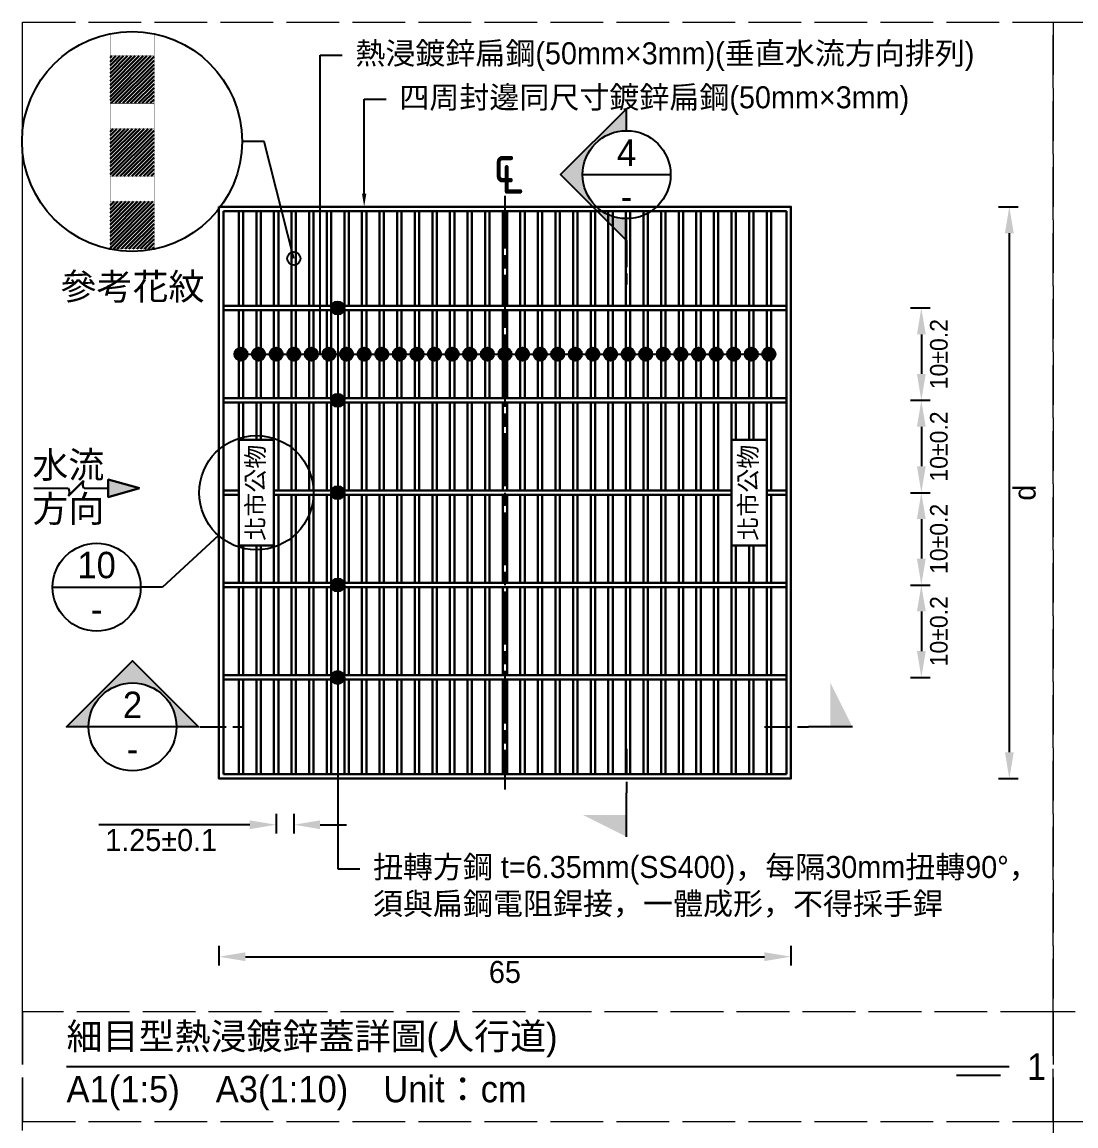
# Model space of a CAD drawing. Extents: x -2640 to 1802, y -2159 to 447.
# Drawn here: x -2640.1 to -2400.6, y -1465 to -1214 of the extents above; entities that cross this region are included whole.
import ezdxf
from ezdxf import colors
from ezdxf.entities.mleader import LeaderData, LeaderLine
from ezdxf.math import Vec2, Vec3

# ---------------------------------------------------------------- set-up
doc = ezdxf.new("R2010")
doc.units = 0
doc.header["$MEASUREMENT"] = 0
doc.linetypes.add('ACAD_ISO02W100', pattern=[15, 12, -3])
doc.linetypes.add('ACAD_ISO08W100', pattern=[36, 24, -3, 6, -3])
doc.layers.add('一、4.基本-隱藏', color=9, linetype='ACAD_ISO02W100', lineweight=20, plot=False)
doc.layers.add('三、3.文字-註解文字', color=2, linetype='Continuous')
doc.layers.add('二、2.繪圖-施作項目', color=181, linetype='Continuous', lineweight=30)
doc.layers.add('二、6.繪圖-其他施作項目', color=35, linetype='Continuous', lineweight=30)
doc.styles.add('既有名稱', font='kaiu.ttf', dxfattribs={"height": 4})
doc.styles.add('次圖名(詳圖)', font='MS PGothic.ttf', dxfattribs={"height": 6})
doc.styles.add('註解文字', font='MS PGothic.ttf', dxfattribs={"height": 4})
doc.styles.add('註解文字(詳圖)', font='MS PGothic.ttf', dxfattribs={"height": 5})
doc.dimstyles.new('註解文字(詳圖)', dxfattribs={"dimtxt": 5, "dimasz": 6, "dimexe": 2, "dimexo": 5, "dimgap": 1, "dimtad": 2, "dimzin": 0, "dimdsep": 46, "dimtxsty": '註解文字(詳圖)', "dimcen": 0.1, "dimclrd": 144, "dimclre": 144, "dimclrt": 256, "dimadec": 0, "dimazin": 0, "dimtfac": 1, "dimtofl": 0, "dimtmove": 0, "dimatfit": 3, "dimfxlon": 1, "dimtolj": 1, "dimtzin": 0, "dimlwd": -1, "dimlwe": -1, "dimarcsym": 1})
pattern_1 = [(45, (-0.10595, -1214), (-0.44194174, 0.44194174), [])]

# ---------------------------------------------------------------- blocks, each defined once
blk = doc.blocks.new('_None')
blk = doc.blocks.new('*D255')
at = {"layer": 'Defpoints', "color": 0, "transparency": 16777216}
for p in [(-2465.35, -1256), (-2465.35, -1386), (-2415.69, -1386)]:
    blk.add_point(p, dxfattribs=at)
at = {"layer": '三、3.文字-註解文字', "color": 144, "transparency": 16777216}
for p, q in [((-2418.19, -1256), (-2413.69, -1256)), ((-2415.69, -1262), (-2415.69, -1380)), ((-2418.19, -1386), (-2413.69, -1386))]:
    blk.add_line(p, q, dxfattribs=at)
for points in [[(-2416.69, -1262), (-2414.69, -1262), (-2415.69, -1256)], [(-2416.69, -1380), (-2414.69, -1380), (-2415.69, -1386)]]:
    blk.add_solid(points, dxfattribs=at)
at = {"layer": '三、3.文字-註解文字', "transparency": 16777216, "insert": (-2412.19, -1321), "char_height": 5, "attachment_point": 5, "rotation": 90, "style": '註解文字(詳圖)'}
blk.add_mtext('\\A1;d', dxfattribs=at)
blk = doc.blocks.new('*D256')
at = {"layer": 'Defpoints', "color": 0, "transparency": 16777216}
for p in [(-2595.35, -1386), (-2465.35, -1386), (-2465.35, -1426.5)]:
    blk.add_point(p, dxfattribs=at)
at = {"layer": '三、3.文字-註解文字', "color": 144, "transparency": 16777216}
for p, q in [((-2595.35, -1424), (-2595.35, -1428.5)), ((-2465.35, -1424), (-2465.35, -1428.5)), ((-2589.35, -1426.5), (-2471.35, -1426.5))]:
    blk.add_line(p, q, dxfattribs=at)
for points in [[(-2589.35, -1425.5), (-2589.35, -1427.5), (-2595.35, -1426.5)], [(-2471.35, -1425.5), (-2471.35, -1427.5), (-2465.35, -1426.5)]]:
    blk.add_solid(points, dxfattribs=at)
at = {"layer": '三、3.文字-註解文字', "transparency": 16777216, "insert": (-2530.35, -1430), "char_height": 5, "attachment_point": 5, "style": '註解文字(詳圖)'}
blk.add_mtext('\\A1;65', dxfattribs=at)
blk = doc.blocks.new('_Small')
at = {"color": 0, "linetype": 'ByBlock', "lineweight": -2}
blk.add_circle((0, 0), 0.25, dxfattribs=at)
blk = doc.blocks.new('車行方向')
at = {"layer": '二、6.繪圖-其他施作項目', "ltscale": 0.1}
h = blk.add_hatch(color=256, dxfattribs=at)
h.dxf.hatch_style = 1
h.paths.add_polyline_path([(122.72, 334.65), (115.6, 332.66), (122.72, 330.66), (122.72, 332.65)])
for points in [[(115.6, 332.66), (122.72, 334.65), (122.72, 332.65), (122.72, 332.65)], [(115.6, 332.66), (122.72, 330.66), (122.72, 332.65), (122.72, 332.65)]]:
    blk.add_lwpolyline(points, dxfattribs=at)
at = {"layer": '二、6.繪圖-其他施作項目', "ltscale": 0.1, "const_width": 0.5}
blk.add_lwpolyline([(128.24, 332.65, 0.282843), (128.24, 334.42), (131.78, 330.88, -0.282843), (131.78, 332.65)], format="xyb", dxfattribs=at)
for points in [[(122.72, 332.65), (128.24, 332.65)], [(131.78, 332.65), (139.68, 332.65)]]:
    blk.add_lwpolyline(points, dxfattribs=at)
blk = doc.blocks.new('*D320')
at = {"layer": 'Defpoints', "color": 0, "transparency": 16777216}
for p in [(-2582.35, -1385), (-2578.35, -1385), (-2582.35, -1396.5)]:
    blk.add_point(p, dxfattribs=at)
at = {"layer": '三、3.文字-註解文字', "color": 144, "transparency": 16777216}
for p, q in [((-2582.35, -1394), (-2582.35, -1398.5)), ((-2578.35, -1394), (-2578.35, -1398.5)), ((-2588.35, -1396.5), (-2622.63, -1396.5)), ((-2572.35, -1396.5), (-2566.35, -1396.5))]:
    blk.add_line(p, q, dxfattribs=at)
for points in [[(-2588.35, -1395.5), (-2588.35, -1397.5), (-2582.35, -1396.5)], [(-2572.35, -1395.5), (-2572.35, -1397.5), (-2578.35, -1396.5)]]:
    blk.add_solid(points, dxfattribs=at)
at = {"layer": '三、3.文字-註解文字', "transparency": 16777216, "insert": (-2608.49, -1400), "char_height": 5, "attachment_point": 5, "style": '註解文字(詳圖)'}
blk.add_mtext('\\A1;1.25%%P0.1', dxfattribs=at)
blk = doc.blocks.new('*D321')
at = {"layer": 'Defpoints', "color": 0, "transparency": 16777216}
for p in [(-2466.35, -1279), (-2466.35, -1300), (-2435.69, -1300)]:
    blk.add_point(p, dxfattribs=at)
at = {"layer": '三、3.文字-註解文字', "color": 144, "transparency": 16777216}
for p, q in [((-2438.19, -1279), (-2433.69, -1279)), ((-2435.69, -1285), (-2435.69, -1294)), ((-2438.19, -1300), (-2433.69, -1300))]:
    blk.add_line(p, q, dxfattribs=at)
for points in [[(-2436.69, -1285), (-2434.69, -1285), (-2435.69, -1279)], [(-2436.69, -1294), (-2434.69, -1294), (-2435.69, -1300)]]:
    blk.add_solid(points, dxfattribs=at)
at = {"layer": '三、3.文字-註解文字', "transparency": 16777216, "insert": (-2431.69, -1289.5), "char_height": 4, "attachment_point": 5, "rotation": 90, "style": '註解文字'}
blk.add_mtext('\\A1;10%%P0.2', dxfattribs=at)
blk = doc.blocks.new('*D322')
at = {"layer": 'Defpoints', "color": 0, "transparency": 16777216}
for p in [(-2466.35, -1300), (-2466.35, -1321), (-2435.69, -1321)]:
    blk.add_point(p, dxfattribs=at)
at = {"layer": '三、3.文字-註解文字', "color": 144, "transparency": 16777216}
for p, q in [((-2438.19, -1300), (-2433.69, -1300)), ((-2435.69, -1306), (-2435.69, -1315)), ((-2438.19, -1321), (-2433.69, -1321))]:
    blk.add_line(p, q, dxfattribs=at)
for points in [[(-2436.69, -1306), (-2434.69, -1306), (-2435.69, -1300)], [(-2436.69, -1315), (-2434.69, -1315), (-2435.69, -1321)]]:
    blk.add_solid(points, dxfattribs=at)
at = {"layer": '三、3.文字-註解文字', "transparency": 16777216, "insert": (-2431.69, -1310.5), "char_height": 4, "attachment_point": 5, "rotation": 90, "style": '註解文字'}
blk.add_mtext('\\A1;10%%P0.2', dxfattribs=at)
blk = doc.blocks.new('*D323')
at = {"layer": 'Defpoints', "color": 0, "transparency": 16777216}
for p in [(-2466.35, -1321), (-2466.35, -1342), (-2435.69, -1342)]:
    blk.add_point(p, dxfattribs=at)
at = {"layer": '三、3.文字-註解文字', "color": 144, "transparency": 16777216}
for p, q in [((-2438.19, -1321), (-2433.69, -1321)), ((-2435.69, -1327), (-2435.69, -1336)), ((-2438.19, -1342), (-2433.69, -1342))]:
    blk.add_line(p, q, dxfattribs=at)
for points in [[(-2436.69, -1327), (-2434.69, -1327), (-2435.69, -1321)], [(-2436.69, -1336), (-2434.69, -1336), (-2435.69, -1342)]]:
    blk.add_solid(points, dxfattribs=at)
at = {"layer": '三、3.文字-註解文字', "transparency": 16777216, "insert": (-2431.69, -1331.5), "char_height": 4, "attachment_point": 5, "rotation": 90, "style": '註解文字'}
blk.add_mtext('\\A1;10%%P0.2', dxfattribs=at)
blk = doc.blocks.new('*D324')
at = {"layer": 'Defpoints', "color": 0, "transparency": 16777216}
for p in [(-2466.35, -1342), (-2466.35, -1363), (-2435.69, -1363)]:
    blk.add_point(p, dxfattribs=at)
at = {"layer": '三、3.文字-註解文字', "color": 144, "transparency": 16777216}
for p, q in [((-2438.19, -1342), (-2433.69, -1342)), ((-2435.69, -1348), (-2435.69, -1357)), ((-2438.19, -1363), (-2433.69, -1363))]:
    blk.add_line(p, q, dxfattribs=at)
for points in [[(-2436.69, -1348), (-2434.69, -1348), (-2435.69, -1342)], [(-2436.69, -1357), (-2434.69, -1357), (-2435.69, -1363)]]:
    blk.add_solid(points, dxfattribs=at)
at = {"layer": '三、3.文字-註解文字', "transparency": 16777216, "insert": (-2431.69, -1352.5), "char_height": 4, "attachment_point": 5, "rotation": 90, "style": '註解文字'}
blk.add_mtext('\\A1;10%%P0.2', dxfattribs=at)

msp = doc.modelspace()

# ---------------------------------------------------------------- hatches: boundary and pattern name
at = {"layer": '三、3.文字-註解文字'}
h = msp.add_hatch(color=256, dxfattribs=at)
h.dxf.hatch_style = 1
h.paths.add_polyline_path([(-2502.693, -1233.693), (-2517.693, -1248.693), (-2502.693, -1263.693), (-2502.693, -1258.693, -0.4142136), (-2512.693, -1248.693, -0.4142136), (-2502.693, -1238.693)])
h = msp.add_hatch(color=144, dxfattribs=at)
h.dxf.hatch_style = 1
h.paths.add_polyline_path([(-2566.847, -1279, 1), (-2569.847, -1279, 1)])
h = msp.add_hatch(color=144, dxfattribs=at)
h.dxf.hatch_style = 1
h.paths.add_polyline_path([(-2588.847, -1289.5, 1), (-2591.847, -1289.5, 1)])
h = msp.add_hatch(color=144, dxfattribs=at)
h.dxf.hatch_style = 1
h.paths.add_polyline_path([(-2584.847, -1289.5, 1), (-2587.847, -1289.5, 1)])
h = msp.add_hatch(color=144, dxfattribs=at)
h.dxf.hatch_style = 1
h.paths.add_polyline_path([(-2580.847, -1289.5, 1), (-2583.847, -1289.5, 1)])
h = msp.add_hatch(color=144, dxfattribs=at)
h.dxf.hatch_style = 1
h.paths.add_polyline_path([(-2576.847, -1289.5, 1), (-2579.847, -1289.5, 1)])
h = msp.add_hatch(color=144, dxfattribs=at)
h.dxf.hatch_style = 1
h.paths.add_polyline_path([(-2572.847, -1289.5, 1), (-2575.847, -1289.5, 1)])
h = msp.add_hatch(color=144, dxfattribs=at)
h.dxf.hatch_style = 1
h.paths.add_polyline_path([(-2568.847, -1289.5, 1), (-2571.847, -1289.5, 1)])
h = msp.add_hatch(color=144, dxfattribs=at)
h.dxf.hatch_style = 1
h.paths.add_polyline_path([(-2564.847, -1289.5, 1), (-2567.847, -1289.5, 1)])
h = msp.add_hatch(color=144, dxfattribs=at)
h.dxf.hatch_style = 1
h.paths.add_polyline_path([(-2560.847, -1289.5, 1), (-2563.847, -1289.5, 1)])
h = msp.add_hatch(color=144, dxfattribs=at)
h.dxf.hatch_style = 1
h.paths.add_polyline_path([(-2556.847, -1289.5, 1), (-2559.847, -1289.5, 1)])
h = msp.add_hatch(color=144, dxfattribs=at)
h.dxf.hatch_style = 1
h.paths.add_polyline_path([(-2552.847, -1289.5, 1), (-2555.847, -1289.5, 1)])
h = msp.add_hatch(color=144, dxfattribs=at)
h.dxf.hatch_style = 1
h.paths.add_polyline_path([(-2548.847, -1289.5, 1), (-2551.847, -1289.5, 1)])
h = msp.add_hatch(color=144, dxfattribs=at)
h.dxf.hatch_style = 1
h.paths.add_polyline_path([(-2544.847, -1289.5, 1), (-2547.847, -1289.5, 1)])
h = msp.add_hatch(color=144, dxfattribs=at)
h.dxf.hatch_style = 1
h.paths.add_polyline_path([(-2540.847, -1289.5, 1), (-2543.847, -1289.5, 1)])
h = msp.add_hatch(color=144, dxfattribs=at)
h.dxf.hatch_style = 1
h.paths.add_polyline_path([(-2536.847, -1289.5, 1), (-2539.847, -1289.5, 1)])
h = msp.add_hatch(color=144, dxfattribs=at)
h.dxf.hatch_style = 1
h.paths.add_polyline_path([(-2532.847, -1289.5, 1), (-2535.847, -1289.5, 1)])
h = msp.add_hatch(color=144, dxfattribs=at)
h.dxf.hatch_style = 1
h.paths.add_polyline_path([(-2528.847, -1289.5, 1), (-2531.847, -1289.5, 1)])
h = msp.add_hatch(color=144, dxfattribs=at)
h.dxf.hatch_style = 1
h.paths.add_polyline_path([(-2524.847, -1289.5, 1), (-2527.847, -1289.5, 1)])
h = msp.add_hatch(color=144, dxfattribs=at)
h.dxf.hatch_style = 1
h.paths.add_polyline_path([(-2520.847, -1289.5, 1), (-2523.847, -1289.5, 1)])
h = msp.add_hatch(color=144, dxfattribs=at)
h.dxf.hatch_style = 1
h.paths.add_polyline_path([(-2516.847, -1289.5, 1), (-2519.847, -1289.5, 1)])
h = msp.add_hatch(color=144, dxfattribs=at)
h.dxf.hatch_style = 1
h.paths.add_polyline_path([(-2512.847, -1289.5, 1), (-2515.847, -1289.5, 1)])
h = msp.add_hatch(color=144, dxfattribs=at)
h.dxf.hatch_style = 1
h.paths.add_polyline_path([(-2508.847, -1289.5, 1), (-2511.847, -1289.5, 1)])
h = msp.add_hatch(color=144, dxfattribs=at)
h.dxf.hatch_style = 1
h.paths.add_polyline_path([(-2504.847, -1289.5, 1), (-2507.847, -1289.5, 1)])
h = msp.add_hatch(color=144, dxfattribs=at)
h.dxf.hatch_style = 1
h.paths.add_polyline_path([(-2500.847, -1289.5, 1), (-2503.847, -1289.5, 1)])
h = msp.add_hatch(color=144, dxfattribs=at)
h.dxf.hatch_style = 1
h.paths.add_polyline_path([(-2496.847, -1289.5, 1), (-2499.847, -1289.5, 1)])
h = msp.add_hatch(color=144, dxfattribs=at)
h.dxf.hatch_style = 1
h.paths.add_polyline_path([(-2492.847, -1289.5, 1), (-2495.847, -1289.5, 1)])
h = msp.add_hatch(color=144, dxfattribs=at)
h.dxf.hatch_style = 1
h.paths.add_polyline_path([(-2488.847, -1289.5, 1), (-2491.847, -1289.5, 1)])
h = msp.add_hatch(color=144, dxfattribs=at)
h.dxf.hatch_style = 1
h.paths.add_polyline_path([(-2484.847, -1289.5, 1), (-2487.847, -1289.5, 1)])
h = msp.add_hatch(color=144, dxfattribs=at)
h.dxf.hatch_style = 1
h.paths.add_polyline_path([(-2480.847, -1289.5, 1), (-2483.847, -1289.5, 1)])
h = msp.add_hatch(color=144, dxfattribs=at)
h.dxf.hatch_style = 1
h.paths.add_polyline_path([(-2476.847, -1289.5, 1), (-2479.847, -1289.5, 1)])
h = msp.add_hatch(color=144, dxfattribs=at)
h.dxf.hatch_style = 1
h.paths.add_polyline_path([(-2472.847, -1289.5, 1), (-2475.847, -1289.5, 1)])
h = msp.add_hatch(color=144, dxfattribs=at)
h.dxf.hatch_style = 1
h.paths.add_polyline_path([(-2468.847, -1289.5, 1), (-2471.847, -1289.5, 1)])
h = msp.add_hatch(color=144, dxfattribs=at)
h.dxf.hatch_style = 1
h.paths.add_polyline_path([(-2566.847, -1300, 1), (-2569.847, -1300, 1)])
h = msp.add_hatch(color=144, dxfattribs=at)
h.dxf.hatch_style = 1
h.paths.add_polyline_path([(-2566.847, -1321, 1), (-2569.847, -1321, 1)])
h = msp.add_hatch(color=144, dxfattribs=at)
h.dxf.hatch_style = 1
h.paths.add_polyline_path([(-2566.847, -1342, 1), (-2569.847, -1342, 1)])
h = msp.add_hatch(color=256, dxfattribs=at)
h.dxf.hatch_style = 1
h.paths.add_polyline_path([(-2630, -1374.25), (-2615, -1359.25), (-2600, -1374.25), (-2605, -1374.25, 0.4142136), (-2615, -1364.25, 0.4142136), (-2625, -1374.25)])
h = msp.add_hatch(color=144, dxfattribs=at)
h.dxf.hatch_style = 1
h.paths.add_polyline_path([(-2566.847, -1363, 1), (-2569.847, -1363, 1)])
h = msp.add_hatch(color=256, dxfattribs=at)
h.dxf.hatch_style = 1
h.paths.add_polyline_path([(-2456.347, -1364.25), (-2451.347, -1374.25), (-2456.347, -1374.25)])
h = msp.add_hatch(color=256, dxfattribs=at)
h.dxf.hatch_style = 1
h.paths.add_polyline_path([(-2512.693, -1394.25), (-2502.693, -1399.25), (-2502.693, -1394.25)])
at = {"layer": '二、2.繪圖-施作項目'}
h = msp.add_hatch(dxfattribs=at)
h.set_pattern_fill('ANSI31', color=256, scale=5)
h.set_pattern_definition(pattern_1)
h.paths.add_polyline_path([(-2610.106, -1221.7), (-2620.106, -1221.7), (-2620.106, -1232.473), (-2610.106, -1232.473)])
h.paths.add_polyline_path([(-2610.106, -1238.247), (-2620.106, -1238.247), (-2620.106, -1249.02), (-2610.106, -1249.02)])
h = msp.add_hatch(dxfattribs=at)
h.set_pattern_fill('ANSI31', color=256, scale=5)
h.set_pattern_definition(pattern_1)
h.paths.add_polyline_path([(-2610.106, -1254.794), (-2620.106, -1254.794), (-2620.106, -1265.567), (-2610.106, -1265.567)])

# ---------------------------------------------------------------- linework, layer by layer
at = {"layer": '一、4.基本-隱藏'}
for points in [[(-2640, -1214), (-1860, -1214), (-1860, -1721), (-2640, -1721)], [(-2640, -1214), (-2405.693, -1214), (-2405.693, -1439), (-2640, -1439)], [(-2405.693, -1214), (-2325.693, -1214), (-2325.693, -1439), (-2405.693, -1439)], [(-2640, -1464), (-2405.693, -1464), (-2405.693, -1439), (-2640, -1439)], [(-2405.693, -1464), (-2325.693, -1464), (-2325.693, -1439), (-2405.693, -1439)], [(-2640, -1464), (-2405.693, -1464), (-2405.693, -1539), (-2640, -1539)], [(-2405.693, -1464), (-2325.693, -1464), (-2325.693, -1539), (-2405.693, -1539)]]:
    msp.add_lwpolyline(points, close=True, dxfattribs=at)
at = {"layer": '三、3.文字-註解文字'}
for points in [[(-2502.693, -1238.693), (-2502.693, -1233.693), (-2517.693, -1248.693), (-2502.693, -1263.693), (-2502.693, -1258.693)], [(-2512.693, -1248.693), (-2492.693, -1248.693)], [(-2633.155, -1342.489), (-2613.155, -1342.489)], [(-2625, -1374.25), (-2630, -1374.25), (-2615, -1359.25), (-2600, -1374.25), (-2605, -1374.25)], [(-2605, -1374.25), (-2625, -1374.25)], [(-2451.347, -1374.25), (-2461.347, -1374.25)], [(-2502.693, -1399.25), (-2502.693, -1389.25)], [(-2630, -1451.5), (-2415.693, -1451.5)], [(-2417.693, -1453.5), (-2427.693, -1453.5)]]:
    msp.add_lwpolyline(points, dxfattribs=at)
at = {"layer": '三、3.文字-註解文字', "linetype": 'ACAD_ISO08W100', "ltscale": 0.5}
msp.add_lwpolyline([(-2530.347, -1253.5), (-2530.347, -1388.5)], dxfattribs=at)
at = {"layer": '三、3.文字-註解文字', "linetype": 'ACAD_ISO02W100', "ltscale": 0.5}
for points in [[(-2502.693, -1263.693), (-2502.693, -1273.693)], [(-2599.693, -1374.25), (-2589.693, -1374.25)], [(-2471.347, -1374.25), (-2461.347, -1374.25)], [(-2502.693, -1379.25), (-2502.693, -1389.25)]]:
    msp.add_lwpolyline(points, dxfattribs=at)
at = {"layer": '三、3.文字-註解文字', "color": 144}
msp.add_lwpolyline([(-2590.347, -1289.5), (-2470.347, -1289.5)], dxfattribs=at)
at = {"layer": '三、3.文字-註解文字'}
for centre, radius in [((-2615.106, -1241.134), 25), ((-2502.693, -1248.693), 10), ((-2623.155, -1342.489), 10), ((-2615, -1374.25), 10)]:
    msp.add_circle(centre, radius, dxfattribs=at)
at = {"layer": '三、3.文字-註解文字', "color": 144}
for centre in [(-2568.347, -1279), (-2590.347, -1289.5), (-2586.347, -1289.5), (-2582.347, -1289.5), (-2578.347, -1289.5), (-2574.347, -1289.5), (-2570.347, -1289.5), (-2566.347, -1289.5), (-2562.347, -1289.5), (-2558.347, -1289.5), (-2554.347, -1289.5), (-2550.347, -1289.5), (-2546.347, -1289.5), (-2542.347, -1289.5), (-2538.347, -1289.5), (-2534.347, -1289.5), (-2530.347, -1289.5), (-2526.347, -1289.5), (-2522.347, -1289.5), (-2518.347, -1289.5), (-2514.347, -1289.5), (-2510.347, -1289.5), (-2506.347, -1289.5), (-2502.347, -1289.5), (-2498.347, -1289.5), (-2494.347, -1289.5), (-2490.347, -1289.5), (-2486.347, -1289.5), (-2482.347, -1289.5), (-2478.347, -1289.5), (-2474.347, -1289.5), (-2470.347, -1289.5), (-2568.347, -1300), (-2568.347, -1321), (-2568.347, -1342), (-2568.347, -1363)]:
    msp.add_circle(centre, 1.5, dxfattribs=at)
at = {"layer": '二、2.繪圖-施作項目', "const_width": 0.1}
for points in [[(-2620.106, -1216.639), (-2620.106, -1265.629)], [(-2610.106, -1216.639), (-2610.106, -1265.629)], [(-2620.106, -1221.7), (-2610.106, -1221.7)], [(-2620.106, -1232.473), (-2610.106, -1232.473)], [(-2620.106, -1238.247), (-2610.106, -1238.247)], [(-2620.106, -1249.02), (-2610.106, -1249.02)], [(-2620.106, -1254.794), (-2610.106, -1254.794)], [(-2620.106, -1265.567), (-2610.106, -1265.567)]]:
    msp.add_lwpolyline(points, dxfattribs=at)
at = {"layer": '二、2.繪圖-施作項目'}
for points in [[(-2595.347, -1256), (-2465.347, -1256), (-2465.347, -1386), (-2595.347, -1386)], [(-2590.847, -1333), (-2590.847, -1309), (-2582.847, -1309), (-2582.847, -1333)], [(-2478.847, -1333), (-2478.847, -1309), (-2470.847, -1309), (-2470.847, -1333)]]:
    msp.add_lwpolyline(points, close=True, dxfattribs=at)
for points in [[(-2594.347, -1257), (-2466.347, -1257)], [(-2594.347, -1385), (-2594.347, -1257)], [(-2590.847, -1278.5), (-2590.847, -1257)], [(-2589.847, -1278.5), (-2589.847, -1257)], [(-2586.847, -1278.5), (-2586.847, -1257)], [(-2585.847, -1278.5), (-2585.847, -1257)], [(-2582.847, -1278.5), (-2582.847, -1257)], [(-2581.847, -1278.5), (-2581.847, -1257)], [(-2578.847, -1278.5), (-2578.847, -1257)], [(-2577.847, -1278.5), (-2577.847, -1257)], [(-2574.847, -1278.5), (-2574.847, -1257)], [(-2573.847, -1278.5), (-2573.847, -1257)], [(-2570.847, -1278.5), (-2570.847, -1257)], [(-2569.847, -1278.5), (-2569.847, -1257)], [(-2566.847, -1278.5), (-2566.847, -1257)], [(-2565.847, -1278.5), (-2565.847, -1257)], [(-2562.847, -1278.5), (-2562.847, -1257)], [(-2561.847, -1278.5), (-2561.847, -1257)], [(-2558.847, -1278.5), (-2558.847, -1257)], [(-2557.847, -1278.5), (-2557.847, -1257)], [(-2554.847, -1278.5), (-2554.847, -1257)], [(-2553.847, -1278.5), (-2553.847, -1257)], [(-2550.847, -1278.5), (-2550.847, -1257)], [(-2549.847, -1278.5), (-2549.847, -1257)], [(-2546.847, -1278.5), (-2546.847, -1257)], [(-2545.847, -1278.5), (-2545.847, -1257)], [(-2542.847, -1278.5), (-2542.847, -1257)], [(-2541.847, -1278.5), (-2541.847, -1257)], [(-2538.847, -1278.5), (-2538.847, -1257)], [(-2537.847, -1278.5), (-2537.847, -1257)], [(-2534.847, -1278.5), (-2534.847, -1257)], [(-2533.847, -1278.5), (-2533.847, -1257)], [(-2530.847, -1278.5), (-2530.847, -1257)], [(-2529.847, -1278.5), (-2529.847, -1257)], [(-2526.847, -1278.5), (-2526.847, -1257)], [(-2525.847, -1278.5), (-2525.847, -1257)], [(-2522.847, -1278.5), (-2522.847, -1257)], [(-2521.847, -1278.5), (-2521.847, -1257)], [(-2518.847, -1278.5), (-2518.847, -1257)], [(-2517.847, -1278.5), (-2517.847, -1257)], [(-2514.847, -1278.5), (-2514.847, -1257)], [(-2513.847, -1278.5), (-2513.847, -1257)], [(-2510.847, -1278.5), (-2510.847, -1257)], [(-2509.847, -1278.5), (-2509.847, -1257)], [(-2506.847, -1278.5), (-2506.847, -1257)], [(-2505.847, -1278.5), (-2505.847, -1257)], [(-2502.847, -1278.5), (-2502.847, -1257)], [(-2501.847, -1278.5), (-2501.847, -1257)], [(-2498.847, -1278.5), (-2498.847, -1257)], [(-2497.847, -1278.5), (-2497.847, -1257)], [(-2494.847, -1278.5), (-2494.847, -1257)], [(-2493.847, -1278.5), (-2493.847, -1257)], [(-2490.847, -1278.5), (-2490.847, -1257)], [(-2489.847, -1278.5), (-2489.847, -1257)], [(-2486.847, -1278.5), (-2486.847, -1257)], [(-2485.847, -1278.5), (-2485.847, -1257)], [(-2482.847, -1278.5), (-2482.847, -1257)], [(-2481.847, -1278.5), (-2481.847, -1257)], [(-2478.847, -1278.5), (-2478.847, -1257)], [(-2477.847, -1278.5), (-2477.847, -1257)], [(-2474.847, -1257), (-2474.847, -1278.5)], [(-2473.847, -1257), (-2473.847, -1278.5)], [(-2470.847, -1257), (-2470.847, -1278.5)], [(-2469.847, -1257), (-2469.847, -1278.5)], [(-2466.347, -1257), (-2466.347, -1385)], [(-2594.347, -1278.5), (-2466.347, -1278.5)], [(-2594.347, -1279.5), (-2466.347, -1279.5)], [(-2590.847, -1299.5), (-2590.847, -1279.5)], [(-2589.847, -1299.5), (-2589.847, -1279.5)], [(-2586.847, -1299.5), (-2586.847, -1279.5)], [(-2585.847, -1299.5), (-2585.847, -1279.5)], [(-2582.847, -1299.5), (-2582.847, -1279.5)], [(-2581.847, -1299.5), (-2581.847, -1279.5)], [(-2578.847, -1299.5), (-2578.847, -1279.5)], [(-2577.847, -1299.5), (-2577.847, -1279.5)], [(-2574.847, -1299.5), (-2574.847, -1279.5)], [(-2573.847, -1299.5), (-2573.847, -1279.5)], [(-2570.847, -1299.5), (-2570.847, -1279.5)], [(-2569.847, -1299.5), (-2569.847, -1279.5)], [(-2566.847, -1299.5), (-2566.847, -1279.5)], [(-2565.847, -1299.5), (-2565.847, -1279.5)], [(-2562.847, -1299.5), (-2562.847, -1279.5)], [(-2561.847, -1299.5), (-2561.847, -1279.5)], [(-2558.847, -1299.5), (-2558.847, -1279.5)], [(-2557.847, -1299.5), (-2557.847, -1279.5)], [(-2554.847, -1299.5), (-2554.847, -1279.5)], [(-2553.847, -1299.5), (-2553.847, -1279.5)], [(-2550.847, -1299.5), (-2550.847, -1279.5)], [(-2549.847, -1299.5), (-2549.847, -1279.5)], [(-2546.847, -1299.5), (-2546.847, -1279.5)], [(-2545.847, -1299.5), (-2545.847, -1279.5)], [(-2542.847, -1299.5), (-2542.847, -1279.5)], [(-2541.847, -1299.5), (-2541.847, -1279.5)], [(-2538.847, -1299.5), (-2538.847, -1279.5)], [(-2537.847, -1299.5), (-2537.847, -1279.5)], [(-2534.847, -1299.5), (-2534.847, -1279.5)], [(-2533.847, -1299.5), (-2533.847, -1279.5)], [(-2530.847, -1299.5), (-2530.847, -1279.5)], [(-2529.847, -1299.5), (-2529.847, -1279.5)], [(-2526.847, -1299.5), (-2526.847, -1279.5)], [(-2525.847, -1299.5), (-2525.847, -1279.5)], [(-2522.847, -1299.5), (-2522.847, -1279.5)], [(-2521.847, -1299.5), (-2521.847, -1279.5)], [(-2518.847, -1299.5), (-2518.847, -1279.5)], [(-2517.847, -1299.5), (-2517.847, -1279.5)], [(-2514.847, -1299.5), (-2514.847, -1279.5)], [(-2513.847, -1299.5), (-2513.847, -1279.5)], [(-2510.847, -1299.5), (-2510.847, -1279.5)], [(-2509.847, -1299.5), (-2509.847, -1279.5)], [(-2506.847, -1299.5), (-2506.847, -1279.5)], [(-2505.847, -1299.5), (-2505.847, -1279.5)], [(-2502.847, -1299.5), (-2502.847, -1279.5)], [(-2501.847, -1299.5), (-2501.847, -1279.5)], [(-2498.847, -1299.5), (-2498.847, -1279.5)], [(-2497.847, -1299.5), (-2497.847, -1279.5)], [(-2494.847, -1299.5), (-2494.847, -1279.5)], [(-2493.847, -1299.5), (-2493.847, -1279.5)], [(-2490.847, -1299.5), (-2490.847, -1279.5)], [(-2489.847, -1299.5), (-2489.847, -1279.5)], [(-2486.847, -1299.5), (-2486.847, -1279.5)], [(-2485.847, -1299.5), (-2485.847, -1279.5)], [(-2482.847, -1299.5), (-2482.847, -1279.5)], [(-2481.847, -1299.5), (-2481.847, -1279.5)], [(-2478.847, -1299.5), (-2478.847, -1279.5)], [(-2477.847, -1299.5), (-2477.847, -1279.5)], [(-2474.847, -1279.5), (-2474.847, -1299.5)], [(-2473.847, -1279.5), (-2473.847, -1299.5)], [(-2470.847, -1279.5), (-2470.847, -1299.5)], [(-2469.847, -1279.5), (-2469.847, -1299.5)], [(-2594.347, -1299.5), (-2466.347, -1299.5)], [(-2594.347, -1300.5), (-2466.347, -1300.5)], [(-2590.847, -1320.5), (-2590.847, -1300.5)], [(-2589.847, -1309), (-2589.847, -1300.5)], [(-2586.847, -1309), (-2586.847, -1300.5)], [(-2585.847, -1309), (-2585.847, -1300.5)], [(-2582.847, -1320.5), (-2582.847, -1300.5)], [(-2581.847, -1320.5), (-2581.847, -1300.5)], [(-2578.847, -1320.5), (-2578.847, -1300.5)], [(-2577.847, -1320.5), (-2577.847, -1300.5)], [(-2574.847, -1320.5), (-2574.847, -1300.5)], [(-2573.847, -1320.5), (-2573.847, -1300.5)], [(-2570.847, -1320.5), (-2570.847, -1300.5)], [(-2569.847, -1320.5), (-2569.847, -1300.5)], [(-2566.847, -1320.5), (-2566.847, -1300.5)], [(-2565.847, -1320.5), (-2565.847, -1300.5)], [(-2562.847, -1320.5), (-2562.847, -1300.5)], [(-2561.847, -1320.5), (-2561.847, -1300.5)], [(-2558.847, -1320.5), (-2558.847, -1300.5)], [(-2557.847, -1320.5), (-2557.847, -1300.5)], [(-2554.847, -1320.5), (-2554.847, -1300.5)], [(-2553.847, -1320.5), (-2553.847, -1300.5)], [(-2550.847, -1320.5), (-2550.847, -1300.5)], [(-2549.847, -1320.5), (-2549.847, -1300.5)], [(-2546.847, -1320.5), (-2546.847, -1300.5)], [(-2545.847, -1320.5), (-2545.847, -1300.5)], [(-2542.847, -1320.5), (-2542.847, -1300.5)], [(-2541.847, -1320.5), (-2541.847, -1300.5)], [(-2538.847, -1320.5), (-2538.847, -1300.5)], [(-2537.847, -1320.5), (-2537.847, -1300.5)], [(-2534.847, -1320.5), (-2534.847, -1300.5)], [(-2533.847, -1320.5), (-2533.847, -1300.5)], [(-2530.847, -1320.5), (-2530.847, -1300.5)], [(-2529.847, -1320.5), (-2529.847, -1300.5)], [(-2526.847, -1320.5), (-2526.847, -1300.5)], [(-2525.847, -1320.5), (-2525.847, -1300.5)], [(-2522.847, -1320.5), (-2522.847, -1300.5)], [(-2521.847, -1320.5), (-2521.847, -1300.5)], [(-2518.847, -1320.5), (-2518.847, -1300.5)], [(-2517.847, -1320.5), (-2517.847, -1300.5)], [(-2514.847, -1320.5), (-2514.847, -1300.5)], [(-2513.847, -1320.5), (-2513.847, -1300.5)], [(-2510.847, -1320.5), (-2510.847, -1300.5)], [(-2509.847, -1320.5), (-2509.847, -1300.5)], [(-2506.847, -1320.5), (-2506.847, -1300.5)], [(-2505.847, -1320.5), (-2505.847, -1300.5)], [(-2502.847, -1320.5), (-2502.847, -1300.5)], [(-2501.847, -1320.5), (-2501.847, -1300.5)], [(-2498.847, -1320.5), (-2498.847, -1300.5)], [(-2497.847, -1320.5), (-2497.847, -1300.5)], [(-2494.847, -1320.5), (-2494.847, -1300.5)], [(-2493.847, -1320.5), (-2493.847, -1300.5)], [(-2490.847, -1320.5), (-2490.847, -1300.5)], [(-2489.847, -1320.5), (-2489.847, -1300.5)], [(-2486.847, -1320.5), (-2486.847, -1300.5)], [(-2485.847, -1320.5), (-2485.847, -1300.5)], [(-2482.847, -1320.5), (-2482.847, -1300.5)], [(-2481.847, -1320.5), (-2481.847, -1300.5)], [(-2478.847, -1320.5), (-2478.847, -1300.5)], [(-2477.847, -1309), (-2477.847, -1300.5)], [(-2474.847, -1300.5), (-2474.847, -1309)], [(-2473.847, -1300.5), (-2473.847, -1309)], [(-2470.847, -1300.5), (-2470.847, -1320.5)], [(-2469.847, -1300.5), (-2469.847, -1320.5)], [(-2594.347, -1320.5), (-2590.847, -1320.5)], [(-2590.847, -1321.5), (-2594.347, -1321.5)], [(-2590.847, -1341.5), (-2590.847, -1321.5)], [(-2582.847, -1320.5), (-2478.847, -1320.5)], [(-2478.847, -1321.5), (-2582.847, -1321.5)], [(-2582.847, -1341.5), (-2582.847, -1321.5)], [(-2581.847, -1341.5), (-2581.847, -1321.5)], [(-2578.847, -1341.5), (-2578.847, -1321.5)], [(-2577.847, -1341.5), (-2577.847, -1321.5)], [(-2574.847, -1341.5), (-2574.847, -1321.5)], [(-2573.847, -1341.5), (-2573.847, -1321.5)], [(-2570.847, -1341.5), (-2570.847, -1321.5)], [(-2569.847, -1341.5), (-2569.847, -1321.5)], [(-2566.847, -1341.5), (-2566.847, -1321.5)], [(-2565.847, -1341.5), (-2565.847, -1321.5)], [(-2562.847, -1341.5), (-2562.847, -1321.5)], [(-2561.847, -1341.5), (-2561.847, -1321.5)], [(-2558.847, -1341.5), (-2558.847, -1321.5)], [(-2557.847, -1341.5), (-2557.847, -1321.5)], [(-2554.847, -1341.5), (-2554.847, -1321.5)], [(-2553.847, -1341.5), (-2553.847, -1321.5)], [(-2550.847, -1341.5), (-2550.847, -1321.5)], [(-2549.847, -1341.5), (-2549.847, -1321.5)], [(-2546.847, -1341.5), (-2546.847, -1321.5)], [(-2545.847, -1341.5), (-2545.847, -1321.5)], [(-2542.847, -1341.5), (-2542.847, -1321.5)], [(-2541.847, -1341.5), (-2541.847, -1321.5)], [(-2538.847, -1341.5), (-2538.847, -1321.5)], [(-2537.847, -1341.5), (-2537.847, -1321.5)], [(-2534.847, -1341.5), (-2534.847, -1321.5)], [(-2533.847, -1341.5), (-2533.847, -1321.5)], [(-2530.847, -1341.5), (-2530.847, -1321.5)], [(-2529.847, -1341.5), (-2529.847, -1321.5)], [(-2526.847, -1341.5), (-2526.847, -1321.5)], [(-2525.847, -1341.5), (-2525.847, -1321.5)], [(-2522.847, -1341.5), (-2522.847, -1321.5)], [(-2521.847, -1341.5), (-2521.847, -1321.5)], [(-2518.847, -1341.5), (-2518.847, -1321.5)], [(-2517.847, -1341.5), (-2517.847, -1321.5)], [(-2514.847, -1341.5), (-2514.847, -1321.5)], [(-2513.847, -1341.5), (-2513.847, -1321.5)], [(-2510.847, -1341.5), (-2510.847, -1321.5)], [(-2509.847, -1341.5), (-2509.847, -1321.5)], [(-2506.847, -1341.5), (-2506.847, -1321.5)], [(-2505.847, -1341.5), (-2505.847, -1321.5)], [(-2502.847, -1341.5), (-2502.847, -1321.5)], [(-2501.847, -1341.5), (-2501.847, -1321.5)], [(-2498.847, -1341.5), (-2498.847, -1321.5)], [(-2497.847, -1341.5), (-2497.847, -1321.5)], [(-2494.847, -1341.5), (-2494.847, -1321.5)], [(-2493.847, -1341.5), (-2493.847, -1321.5)], [(-2490.847, -1341.5), (-2490.847, -1321.5)], [(-2489.847, -1341.5), (-2489.847, -1321.5)], [(-2486.847, -1341.5), (-2486.847, -1321.5)], [(-2485.847, -1341.5), (-2485.847, -1321.5)], [(-2482.847, -1341.5), (-2482.847, -1321.5)], [(-2481.847, -1341.5), (-2481.847, -1321.5)], [(-2478.847, -1341.5), (-2478.847, -1321.5)], [(-2470.847, -1320.5), (-2466.347, -1320.5)], [(-2466.347, -1321.5), (-2470.847, -1321.5)], [(-2470.847, -1321.5), (-2470.847, -1341.5)], [(-2469.847, -1321.5), (-2469.847, -1341.5)], [(-2589.847, -1341.5), (-2589.847, -1333)], [(-2586.847, -1341.5), (-2586.847, -1333)], [(-2585.847, -1341.5), (-2585.847, -1333)], [(-2477.847, -1341.5), (-2477.847, -1333)], [(-2474.847, -1333), (-2474.847, -1341.5)], [(-2473.847, -1333), (-2473.847, -1341.5)], [(-2466.347, -1341.5), (-2594.347, -1341.5)], [(-2466.347, -1342.5), (-2594.347, -1342.5)], [(-2590.847, -1362.5), (-2590.847, -1342.5)], [(-2589.847, -1362.5), (-2589.847, -1342.5)], [(-2586.847, -1362.5), (-2586.847, -1342.5)], [(-2585.847, -1362.5), (-2585.847, -1342.5)], [(-2582.847, -1362.5), (-2582.847, -1342.5)], [(-2581.847, -1362.5), (-2581.847, -1342.5)], [(-2578.847, -1362.5), (-2578.847, -1342.5)], [(-2577.847, -1362.5), (-2577.847, -1342.5)], [(-2574.847, -1362.5), (-2574.847, -1342.5)], [(-2573.847, -1362.5), (-2573.847, -1342.5)], [(-2570.847, -1362.5), (-2570.847, -1342.5)], [(-2569.847, -1362.5), (-2569.847, -1342.5)], [(-2566.847, -1362.5), (-2566.847, -1342.5)], [(-2565.847, -1362.5), (-2565.847, -1342.5)], [(-2562.847, -1362.5), (-2562.847, -1342.5)], [(-2561.847, -1362.5), (-2561.847, -1342.5)], [(-2558.847, -1362.5), (-2558.847, -1342.5)], [(-2557.847, -1362.5), (-2557.847, -1342.5)], [(-2554.847, -1362.5), (-2554.847, -1342.5)], [(-2553.847, -1362.5), (-2553.847, -1342.5)], [(-2550.847, -1362.5), (-2550.847, -1342.5)], [(-2549.847, -1362.5), (-2549.847, -1342.5)], [(-2546.847, -1362.5), (-2546.847, -1342.5)], [(-2545.847, -1362.5), (-2545.847, -1342.5)], [(-2542.847, -1362.5), (-2542.847, -1342.5)], [(-2541.847, -1362.5), (-2541.847, -1342.5)], [(-2538.847, -1362.5), (-2538.847, -1342.5)], [(-2537.847, -1362.5), (-2537.847, -1342.5)], [(-2534.847, -1362.5), (-2534.847, -1342.5)], [(-2533.847, -1362.5), (-2533.847, -1342.5)], [(-2530.847, -1362.5), (-2530.847, -1342.5)], [(-2529.847, -1362.5), (-2529.847, -1342.5)], [(-2526.847, -1362.5), (-2526.847, -1342.5)], [(-2525.847, -1362.5), (-2525.847, -1342.5)], [(-2522.847, -1362.5), (-2522.847, -1342.5)], [(-2521.847, -1362.5), (-2521.847, -1342.5)], [(-2518.847, -1362.5), (-2518.847, -1342.5)], [(-2517.847, -1362.5), (-2517.847, -1342.5)], [(-2514.847, -1362.5), (-2514.847, -1342.5)], [(-2513.847, -1362.5), (-2513.847, -1342.5)], [(-2510.847, -1362.5), (-2510.847, -1342.5)], [(-2509.847, -1362.5), (-2509.847, -1342.5)], [(-2506.847, -1362.5), (-2506.847, -1342.5)], [(-2505.847, -1362.5), (-2505.847, -1342.5)], [(-2502.847, -1362.5), (-2502.847, -1342.5)], [(-2501.847, -1362.5), (-2501.847, -1342.5)], [(-2498.847, -1362.5), (-2498.847, -1342.5)], [(-2497.847, -1362.5), (-2497.847, -1342.5)], [(-2494.847, -1362.5), (-2494.847, -1342.5)], [(-2493.847, -1362.5), (-2493.847, -1342.5)], [(-2490.847, -1362.5), (-2490.847, -1342.5)], [(-2489.847, -1362.5), (-2489.847, -1342.5)], [(-2486.847, -1362.5), (-2486.847, -1342.5)], [(-2485.847, -1362.5), (-2485.847, -1342.5)], [(-2482.847, -1362.5), (-2482.847, -1342.5)], [(-2481.847, -1362.5), (-2481.847, -1342.5)], [(-2478.847, -1362.5), (-2478.847, -1342.5)], [(-2477.847, -1362.5), (-2477.847, -1342.5)], [(-2474.847, -1342.5), (-2474.847, -1362.5)], [(-2473.847, -1342.5), (-2473.847, -1362.5)], [(-2470.847, -1342.5), (-2470.847, -1362.5)], [(-2469.847, -1342.5), (-2469.847, -1362.5)], [(-2466.347, -1362.5), (-2594.347, -1362.5)], [(-2466.347, -1363.5), (-2594.347, -1363.5)], [(-2590.847, -1385), (-2590.847, -1363.5)], [(-2589.847, -1385), (-2589.847, -1363.5)], [(-2586.847, -1385), (-2586.847, -1363.5)], [(-2585.847, -1385), (-2585.847, -1363.5)], [(-2582.847, -1385), (-2582.847, -1363.5)], [(-2581.847, -1385), (-2581.847, -1363.5)], [(-2578.847, -1385), (-2578.847, -1363.5)], [(-2577.847, -1385), (-2577.847, -1363.5)], [(-2574.847, -1385), (-2574.847, -1363.5)], [(-2573.847, -1385), (-2573.847, -1363.5)], [(-2570.847, -1385), (-2570.847, -1363.5)], [(-2569.847, -1385), (-2569.847, -1363.5)], [(-2566.847, -1385), (-2566.847, -1363.5)], [(-2565.847, -1385), (-2565.847, -1363.5)], [(-2562.847, -1385), (-2562.847, -1363.5)], [(-2561.847, -1385), (-2561.847, -1363.5)], [(-2558.847, -1385), (-2558.847, -1363.5)], [(-2557.847, -1385), (-2557.847, -1363.5)], [(-2554.847, -1385), (-2554.847, -1363.5)], [(-2553.847, -1385), (-2553.847, -1363.5)], [(-2550.847, -1385), (-2550.847, -1363.5)], [(-2549.847, -1385), (-2549.847, -1363.5)], [(-2546.847, -1385), (-2546.847, -1363.5)], [(-2545.847, -1385), (-2545.847, -1363.5)], [(-2542.847, -1385), (-2542.847, -1363.5)], [(-2541.847, -1385), (-2541.847, -1363.5)], [(-2538.847, -1385), (-2538.847, -1363.5)], [(-2537.847, -1385), (-2537.847, -1363.5)], [(-2534.847, -1385), (-2534.847, -1363.5)], [(-2533.847, -1385), (-2533.847, -1363.5)], [(-2530.847, -1385), (-2530.847, -1363.5)], [(-2529.847, -1385), (-2529.847, -1363.5)], [(-2526.847, -1385), (-2526.847, -1363.5)], [(-2525.847, -1385), (-2525.847, -1363.5)], [(-2522.847, -1385), (-2522.847, -1363.5)], [(-2521.847, -1385), (-2521.847, -1363.5)], [(-2518.847, -1385), (-2518.847, -1363.5)], [(-2517.847, -1385), (-2517.847, -1363.5)], [(-2514.847, -1385), (-2514.847, -1363.5)], [(-2513.847, -1385), (-2513.847, -1363.5)], [(-2510.847, -1385), (-2510.847, -1363.5)], [(-2509.847, -1385), (-2509.847, -1363.5)], [(-2506.847, -1385), (-2506.847, -1363.5)], [(-2505.847, -1385), (-2505.847, -1363.5)], [(-2502.847, -1385), (-2502.847, -1363.5)], [(-2501.847, -1385), (-2501.847, -1363.5)], [(-2498.847, -1385), (-2498.847, -1363.5)], [(-2497.847, -1385), (-2497.847, -1363.5)], [(-2494.847, -1385), (-2494.847, -1363.5)], [(-2493.847, -1385), (-2493.847, -1363.5)], [(-2490.847, -1385), (-2490.847, -1363.5)], [(-2489.847, -1385), (-2489.847, -1363.5)], [(-2486.847, -1385), (-2486.847, -1363.5)], [(-2485.847, -1385), (-2485.847, -1363.5)], [(-2482.847, -1385), (-2482.847, -1363.5)], [(-2481.847, -1385), (-2481.847, -1363.5)], [(-2478.847, -1385), (-2478.847, -1363.5)], [(-2477.847, -1385), (-2477.847, -1363.5)], [(-2474.847, -1363.5), (-2474.847, -1385)], [(-2473.847, -1363.5), (-2473.847, -1385)], [(-2470.847, -1363.5), (-2470.847, -1385)], [(-2469.847, -1363.5), (-2469.847, -1385)], [(-2466.347, -1385), (-2594.347, -1385)]]:
    msp.add_lwpolyline(points, dxfattribs=at)

# ---------------------------------------------------------------- block references
at = {"layer": '二、6.繪圖-其他施作項目', "xscale": -1, "rotation": 0.007632838785260887}
msp.add_blockref('車行方向', (-2497.773, -1652.643), dxfattribs=at)

# ---------------------------------------------------------------- texts
at = {"layer": '三、3.文字-註解文字'}
for s, width, gutter_width, heights, insert, char_height, attachment_point, style in [('4', 6.60394, 25, [0], (-2502.693, -1243.693), 6, 5, '註解文字(詳圖)'), ('{\\fMS PGothic|b0|i0|c128|p34;℄}', 4.50432, 30, [11], (-2530.347, -1247.5), 10, 5, '次圖名(詳圖)'), ('-', 6.60394, 25, [0], (-2502.693, -1253.693), 6, 5, '註解文字(詳圖)'), ('{\\fMS PGothic|b0|i0|c128|p34;參考花紋}', 34.78694, 30, [0], (-2615, -1271.134), 6, 2, '次圖名(詳圖)'), ('水流{\\fMS PGothic|b0|i0|c128|p34;\\P方向}', 22.73727, 30, [0], (-2629.592, -1320.01), 6, 5, '次圖名(詳圖)'), ('10', 6.60394, 25, [0], (-2623.155, -1337.489), 6, 5, '註解文字(詳圖)'), ('-', 6.60394, 25, [0], (-2623.155, -1347.489), 6, 5, '註解文字(詳圖)'), ('2', 6.60394, 25, [0], (-2615, -1369.25), 6, 5, '註解文字(詳圖)'), ('-', 6.60394, 25, [0], (-2615, -1379.25), 6, 5, '註解文字(詳圖)'), ('{\\fMS PGothic|b0|i0|c128|p34;細目型熱浸鍍鋅蓋詳圖(}人行{\\fMS PGothic|b0|i0|c128|p34;道)}', 138.1124, 15, [0], (-2630, -1445.5), 6, 4, '次圖名(詳圖)'), ('1', 3, 15, [0], (-2411.693, -1451.5), 6, 4, '次圖名(詳圖)'), ('{\\fMS PGothic|b0|i0|c128|p34;A1(1:}5{\\fMS PGothic|b0|i0|c128|p34;)\u3000A3(1:}1{\\fMS PGothic|b0|i0|c128|p34;0)^IUnit：cm}', 136.03259, 15, [0], (-2630, -1457.5), 6, 4, '次圖名(詳圖)')]:
    msp.add_mtext_dynamic_manual_height_columns(s, width=width, gutter_width=gutter_width, heights=heights, dxfattribs=dict(at, insert=insert, char_height=char_height, attachment_point=attachment_point, style=style))

# ---------------------------------------------------------------- dimensions: what is measured, and where the dimension line sits
dim = msp.add_linear_dim(base=(-2415.693, -1386), p1=(-2465.347, -1256), p2=(-2465.347, -1386), angle=90, text='d', dimstyle='註解文字(詳圖)', dxfattribs=at)
dim.commit()
dim.dimension.update_dxf_attribs({"geometry": '*D255', "text_midpoint": (-2412.193, -1321)})
for base, p1, p2, picture, middle in [((-2435.693, -1300), (-2466.347, -1279), (-2466.347, -1300), '*D321', (-2435.693, -1289.5)), ((-2435.693, -1321), (-2466.347, -1300), (-2466.347, -1321), '*D322', (-2435.693, -1310.5)), ((-2435.693, -1342), (-2466.347, -1321), (-2466.347, -1342), '*D323', (-2435.693, -1331.5)), ((-2435.693, -1363), (-2466.347, -1342), (-2466.347, -1363), '*D324', (-2435.693, -1352.5))]:
    dim = msp.add_linear_dim(base=base, p1=p1, p2=p2, angle=90, text='10%%P0.2', dimstyle='註解文字(詳圖)', override={"dimtxt": 5, "dimgap": 2, "dimtxsty": '註解文字'}, dxfattribs=at)
    dim.commit()
    dim.dimension.update_dxf_attribs({"geometry": picture, "text_midpoint": middle, "dimtype": 160})
for base, p1, p2, text, picture, middle in [((-2582.347, -1396.5), (-2578.347, -1385), (-2582.347, -1385), '1.25%%P0.1', '*D320', (-2608.486, -1400)), ((-2465.347, -1426.5), (-2595.347, -1386), (-2465.347, -1386), '65', '*D256', (-2530.347, -1430))]:
    dim = msp.add_linear_dim(base=base, p1=p1, p2=p2, text=text, dimstyle='註解文字(詳圖)', dxfattribs=at)
    dim.commit()
    dim.dimension.update_dxf_attribs({"geometry": picture, "text_midpoint": middle})

# ---------------------------------------------------------------- leaders
ml = msp.add_multileader_mtext('Standard', dxfattribs=at)
ml.set_content('熱浸鍍鋅扁鋼(50mm×3mm)(垂直水流方向排列)', color=256, style='註解文字(詳圖)')
ml.set_leader_properties(color=144, linetype='ByLayer', lineweight=-1)
ml.set_arrow_properties(name='NONE')
ml.build(insert=Vec2(0, 0))
ml.multileader.update_dxf_attribs({"dogleg_length": 5, "arrow_head_size": 3})
ctx = ml.context
ctx.base_point, ctx.char_height, ctx.arrow_head_size, ctx.landing_gap_size, ctx.plane_origin = Vec3(-2567.347, -1221.5), 5, 3, 3, Vec3(-2573.193, -1267)
notes = []
notes.append((ctx, [(0, (1, 1, 0), (-2572.347, -1221.5), (1, 0), 5, [(0, [(-2572.347, -1289.5)], 0, [])])]))
ctx.mtext.insert, ctx.mtext.width, ctx.mtext.flow_direction = Vec3(-2564.347, -1218.602), 153.49516, 5
ml = msp.add_multileader_mtext('Standard', dxfattribs=at)
ml.set_content('{\\fMS PGothic|b0|i0|c128|p34;四周封邊同尺寸鍍鋅扁鋼(50mm×}3{\\fMS PGothic|b0|i0|c128|p34;mm)}', color=256, style='註解文字(詳圖)')
ml.set_leader_properties(color=144, linetype='ByLayer', lineweight=-1)
ml.build(insert=Vec2(0, 0))
ml.multileader.update_dxf_attribs({"dogleg_length": 5, "arrow_head_size": 3})
ctx = ml.context
ctx.base_point, ctx.char_height, ctx.arrow_head_size, ctx.landing_gap_size, ctx.plane_origin = Vec3(-2557.347, -1231.5), 5, 3, 3, Vec3(-2562.347, -1171)
notes.append((ctx, [(0, (1, 1, 0), (-2562.347, -1231.5), (1, 0), 5, [(0, [(-2562.347, -1256)], 0, [])])]))
ctx.mtext.insert, ctx.mtext.width, ctx.mtext.flow_direction = Vec3(-2554.347, -1228.602), 135.99676, 5
ml = msp.add_multileader_mtext('Standard', dxfattribs=at)
ml.set_content('{\\fMS PGothic|b0|i0|c128|p34; }', color=256, style='註解文字(詳圖)')
ml.set_leader_properties(color=144, linetype='ByLayer', lineweight=-1)
ml.set_arrow_properties(name='SMALL')
ml.build(insert=Vec2(0, 0))
ml.multileader.update_dxf_attribs({"dogleg_length": 5, "arrow_head_size": 6})
ctx = ml.context
ctx.base_point, ctx.char_height, ctx.arrow_head_size, ctx.landing_gap_size, ctx.plane_origin = Vec3(-2598.322, -1241.134), 5, 6, 3, Vec3(-2572.347, -1261)
ctx.text_align_type = 2
notes.append((ctx, [(0, (1, 1, 0), (-2585.106, -1241.134), (-1, 0), 5, [(0, [(-2578.347, -1267.75)], 0, [])])]))
ctx.mtext.insert, ctx.mtext.alignment, ctx.mtext.flow_direction = Vec3(-2593.106, -1238.634), 3, 5
ml = msp.add_multileader_mtext('Standard', dxfattribs=at)
ml.set_content('扭轉方鋼 t=6.35mm(SS400)，每隔30mm扭轉90%%D，須與扁鋼電阻銲接，一體成形，不得採手銲', color=256, style='註解文字(詳圖)')
ml.set_leader_properties(color=144, linetype='ByLayer', lineweight=-1)
ml.set_arrow_properties(name='NONE')
ml.build(insert=Vec2(0, 0))
ml.multileader.update_dxf_attribs({"dogleg_length": 5, "arrow_head_size": 3})
ctx = ml.context
ctx.base_point, ctx.char_height, ctx.arrow_head_size, ctx.landing_gap_size, ctx.plane_origin = Vec3(-2563.347, -1406.5), 5, 3, 3, Vec3(-2568.347, -1261.5)
notes.append((ctx, [(0, (1, 1, 0), (-2568.347, -1406.5), (1, 0), 5, [(0, [(-2568.347, -1279)], 0, [])])]))
ctx.mtext.insert, ctx.mtext.width, ctx.mtext.flow_direction = Vec3(-2560.347, -1403.602), 154.56605, 5
ml = msp.add_multileader_mtext('Standard', dxfattribs=at)
ml.set_content('{\\fMS PGothic|b0|i0|c128|p34; }', color=256, style='註解文字(詳圖)')
ml.set_leader_properties(color=144, linetype='ByLayer', lineweight=-1)
ml.set_arrow_properties(name='NONE')
ml.build(insert=Vec2(0, 0))
ml.multileader.update_dxf_attribs({"dogleg_length": 5, "arrow_head_size": 15})
ctx = ml.context
ctx.base_point, ctx.char_height, ctx.arrow_head_size, ctx.landing_gap_size, ctx.plane_origin = Vec3(-2621.371, -1342.489), 5, 15, 3, Vec3(-2586.847, -1327)
ctx.text_align_type = 2
notes.append((ctx, [(1, (1, 1, 0), (-2608.155, -1342.489), (-1, 0), 5, [(0, [(-2595.48, -1330.719)], 0, [])])]))
ctx.mtext.insert, ctx.mtext.alignment, ctx.mtext.flow_direction = Vec3(-2616.155, -1339.989), 3, 5
for ctx, leaders in notes:
    for number, flags, end, landing, length, lines in leaders:
        leader = LeaderData()
        leader.index, (leader.has_last_leader_line, leader.has_dogleg_vector, leader.attachment_direction) = number, flags
        leader.last_leader_point, leader.dogleg_vector, leader.dogleg_length = Vec3(end), Vec3(landing), length
        for number, points, colour, breaks in lines:
            line = LeaderLine()
            line.index, line.vertices, line.color, line.breaks = number, Vec3.list(points), colors.encode_raw_color(colour), breaks
            leader.lines.append(line)
        ctx.leaders.append(leader)

# ---------------------------------------------------------------- next in the draw order: texts
at = {"layer": '二、2.繪圖-施作項目', "char_height": 4, "attachment_point": 5, "rotation": 90, "style": '既有名稱', "bg_fill": 3, "box_fill_scale": 1, "bg_fill_color": 256, "bg_fill_transparency": 0}
for insert in [(-2586.847, -1321), (-2474.847, -1321)]:
    msp.add_mtext_dynamic_manual_height_columns('北市公物', width=23.0089, gutter_width=20, heights=[0], dxfattribs=dict(at, insert=insert))

# ---------------------------------------------------------------- next in the draw order: linework, layer by layer
at = {"layer": '三、3.文字-註解文字'}
msp.add_circle((-2586.847, -1321), 13, dxfattribs=at)

doc.saveas('drawing.dxf')
